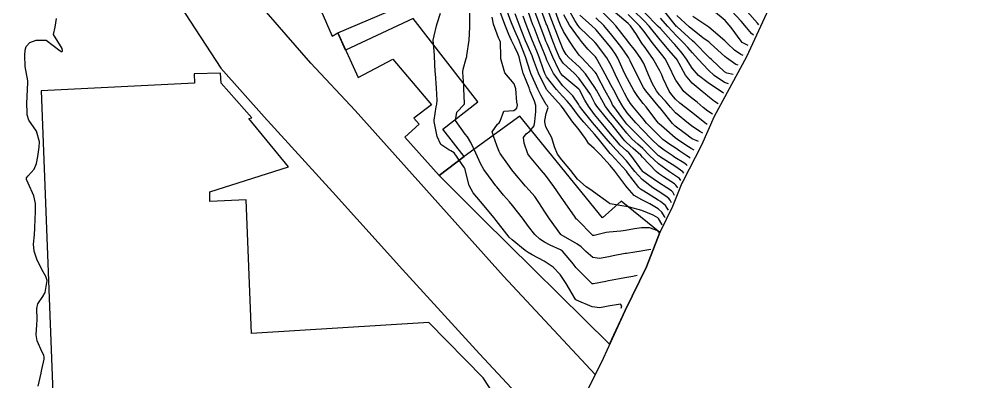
# Model space of a CAD drawing. Header units: metres. Extents: x 318500 to 325275, y 7408834 to 7428799.
# Drawn here: x 323234.7 to 323353.9, y 7418382.2 to 7418427.2 of the extents above; entities that cross this region are included whole.
import ezdxf

# ---------------------------------------------------------------- set-up
doc = ezdxf.new("R2010")
doc.units = ezdxf.units.M
doc.header["$MEASUREMENT"] = 0
for name, color, linetype in [('Area', 45, 'Continuous'), ('Curvas de Nivel 1m', 11, 'Continuous'), ('Curvas de Nivel 5m', 15, 'Continuous'), ('Edificações', 30, 'Continuous'), ('Vias Primárias', 230, 'Continuous')]:
    doc.layers.add(name, color=color, linetype=linetype)

msp = doc.modelspace()

# ---------------------------------------------------------------- linework, layer by layer
at = {"layer": 'Area'}
msp.add_lwpolyline([(323355.05, 7418486.83), (323353.19, 7418483.31), (323352.14, 7418481.65), (323351.95, 7418481.25), (323350.18, 7418477.66), (323345.62, 7418467.14), (323342.88, 7418461.73), (323341.71, 7418459.43), (323340.06, 7418456.8), (323332.82, 7418440.5), (323331.12, 7418436.32), (323328.4, 7418430.6), (323324.67, 7418422.49), (323320.66, 7418415.13), (323319.11, 7418411.57), (323316.8, 7418407.06), (323316.68, 7418406.86), (323315.52, 7418403.96), (323313.95, 7418400.75), (323312.32, 7418396.5), (323309.66, 7418391.07), (323306.92, 7418385.12), (323301.18, 7418373.44)], dxfattribs=at)
at = {"layer": 'Curvas de Nivel 1m', "flags": 128}
for points, elevation in [([(323309.17, 7418391.35), (323309.24, 7418391.67), (323309.09, 7418391.85), (323307.57, 7418391.6), (323306.51, 7418391.42), (323305.57, 7418391.53), (323303.65, 7418392.34), (323303.58, 7418392.38), (323303.55, 7418392.41), (323303.49, 7418392.5), (323302.34, 7418394.42), (323301.62, 7418395.54), (323300.75, 7418396.44), (323299.64, 7418397.18), (323298.16, 7418397.98), (323297.66, 7418398.24), (323297.3, 7418398.49), (323295.67, 7418399.83), (323295.32, 7418400.16), (323295.03, 7418400.52), (323293.71, 7418402.24), (323293.45, 7418402.54), (323291.74, 7418404.57), (323290.85, 7418405.67), (323290.34, 7418406.58), (323289.86, 7418408.52), (323289.84, 7418408.59), (323289.79, 7418408.74), (323288.51, 7418410.61), (323288.08, 7418410.87), (323287.82, 7418410.97), (323286.86, 7418411.66), (323286.4, 7418412.64), (323286.03, 7418414.48), (323286.02, 7418414.65), (323286.25, 7418416.29), (323286.33, 7418416.64), (323286.38, 7418417.12), (323286.29, 7418418.64), (323286.17, 7418420.42), (323286.16, 7418420.65), (323286.05, 7418422.57), (323286.05, 7418422.65), (323286.06, 7418422.73), (323285.99, 7418423.65), (323285.91, 7418424.56), (323285.91, 7418424.65), (323285.92, 7418424.73), (323286.01, 7418425.11), (323286.31, 7418426.36), (323286.39, 7418426.64), (323286.79, 7418427.9)], 726), ([(323311.16, 7418395.4), (323310.59, 7418395.3), (323309.61, 7418395.11), (323308.96, 7418394.99), (323307.61, 7418394.74), (323307.28, 7418394.68), (323305.74, 7418394.38), (323305.6, 7418394.36), (323305.58, 7418394.36), (323305.56, 7418394.38), (323303.63, 7418396.32), (323303.55, 7418396.41), (323303.25, 7418396.8), (323301.92, 7418398.43), (323301.66, 7418398.6), (323300.38, 7418399.16), (323299.67, 7418399.54), (323299.11, 7418399.91), (323298.47, 7418400.48), (323297.69, 7418401.47), (323296.96, 7418402.5), (323295.73, 7418404.08), (323295.34, 7418404.52), (323294.58, 7418405.36), (323293.76, 7418406.4), (323293.7, 7418406.48), (323293.66, 7418406.54), (323293.34, 7418406.97), (323292.17, 7418408.56), (323291.8, 7418409.21), (323291.16, 7418410.58), (323290.54, 7418411.87), (323290.16, 7418412.59), (323289.85, 7418412.94), (323288.64, 7418414.61), (323288.83, 7418415.66), (323289.74, 7418416.6), (323289.79, 7418416.71), (323289.68, 7418418.6), (323289.67, 7418418.86), (323289.57, 7418420.6), (323289.6, 7418420.96), (323289.98, 7418422.3), (323290.05, 7418422.53), (323290.06, 7418422.6), (323290.08, 7418422.69), (323290.36, 7418424.59), (323290.44, 7418426.18), (323290.42, 7418426.59), (323290.44, 7418428.21)], 727), ([(323313.86, 7418400.72), (323313.85, 7418400.75), (323313.69, 7418400.95), (323312.66, 7418401.32), (323311.7, 7418401.33), (323310.82, 7418401.19), (323309.69, 7418401), (323309.12, 7418400.91), (323307.69, 7418400.76), (323307.32, 7418400.72), (323305.81, 7418400.38), (323305.68, 7418400.36), (323305.66, 7418400.36), (323305.65, 7418400.38), (323303.71, 7418402.33), (323303.65, 7418402.41), (323303.47, 7418402.65), (323302.24, 7418404.42), (323301.75, 7418405.13), (323301.22, 7418405.91), (323300.85, 7418406.44), (323299.78, 7418407.85), (323299.27, 7418408.47), (323297.82, 7418410.19), (323297.63, 7418410.49), (323297.14, 7418411.8), (323297.08, 7418412.5), (323297.39, 7418412.95), (323297.85, 7418413.31), (323298.38, 7418413.97), (323298.48, 7418414.48), (323298.62, 7418415.75), (323298.62, 7418416.48), (323298.45, 7418417.02), (323297.92, 7418418.24), (323297.84, 7418418.41), (323297.82, 7418418.49), (323297.76, 7418418.66), (323297.02, 7418420.5), (323296.72, 7418421.76), (323296.52, 7418422.51), (323296.37, 7418422.9), (323295.99, 7418423.72), (323295.58, 7418424.52), (323295.26, 7418425.27), (323294.77, 7418426.53), (323294.06, 7418428.42)], 729), ([(323314.63, 7418402.57), (323314.54, 7418402.74), (323314.21, 7418403.24), (323313.73, 7418403.65), (323312.73, 7418404.29), (323311.74, 7418404.79), (323310.76, 7418405.32), (323309.89, 7418406.33), (323309.76, 7418406.52), (323308.39, 7418408.35), (323307.8, 7418409.04), (323306.59, 7418410.37), (323305.83, 7418411.13), (323305.18, 7418411.74), (323304.75, 7418412.4), (323303.86, 7418413.62), (323303.19, 7418414.42), (323301.9, 7418416.23), (323301.73, 7418416.44), (323299.92, 7418418.46), (323298.93, 7418420.48), (323298.31, 7418422.15), (323298.2, 7418422.49), (323298.14, 7418422.64), (323297.99, 7418423), (323297.54, 7418424.04), (323297.34, 7418424.5), (323296.88, 7418425.64), (323296.55, 7418426.51), (323296.05, 7418427.85)], 731), ([(323315.4, 7418404.41), (323315.23, 7418404.73), (323315.08, 7418404.93), (323314.71, 7418405.22), (323313.76, 7418405.84), (323313.07, 7418406.29), (323311.77, 7418407.3), (323310.84, 7418408.31), (323309.81, 7418409.63), (323309.17, 7418410.34), (323308.49, 7418411.01), (323307.83, 7418411.75), (323307.32, 7418412.37), (323305.87, 7418414.06), (323305.6, 7418414.38), (323304.47, 7418415.82), (323304.02, 7418416.41), (323303.98, 7418416.48), (323303.9, 7418416.62), (323303.18, 7418417.69), (323302.45, 7418418.43), (323301.93, 7418418.93), (323300.8, 7418420.45), (323299.97, 7418422.09), (323299.83, 7418422.46), (323299.31, 7418423.78), (323299.03, 7418424.47), (323298.38, 7418426.13), (323298.25, 7418426.49), (323298.04, 7418427.05), (323297.51, 7418428.5)], 733), ([(323315.78, 7418405.33), (323315.57, 7418405.72), (323315.52, 7418405.79), (323315.39, 7418405.89), (323314.81, 7418406.26), (323313.77, 7418406.95), (323311.81, 7418408.3), (323311.79, 7418408.32), (323310.38, 7418410.32), (323310.11, 7418410.61), (323309.83, 7418410.86), (323309.06, 7418411.57), (323308.37, 7418412.35), (323307.85, 7418412.98), (323306.69, 7418414.37), (323305.88, 7418415.35), (323305.12, 7418416.39), (323304.66, 7418417.15), (323303.99, 7418418.41), (323303.92, 7418418.5), (323303.44, 7418418.9), (323301.95, 7418420.15), (323301.71, 7418420.44), (323301.42, 7418420.98), (323300.72, 7418422.45), (323300, 7418424.12), (323299.9, 7418424.36), (323299.86, 7418424.46), (323299.77, 7418424.7), (323299.1, 7418426.47), (323298.54, 7418427.99)], 734), ([(323316.55, 7418407.18), (323316.37, 7418407.42), (323315.78, 7418407.86), (323315.15, 7418408.26), (323313.8, 7418409.25), (323312.69, 7418410.29), (323311.83, 7418411.14), (323311.22, 7418411.7), (323310.54, 7418412.32), (323309.85, 7418413.04), (323308.78, 7418414.35), (323307.89, 7418415.47), (323307.24, 7418416.37), (323306.31, 7418417.99), (323306.1, 7418418.38), (323305.92, 7418418.69), (323304.75, 7418420.4), (323303.96, 7418421.26), (323302.69, 7418422.43), (323302.35, 7418422.8), (323301.99, 7418423.43), (323301.56, 7418424.44), (323301.28, 7418425.18), (323300.8, 7418426.45), (323300.06, 7418428.41)], 736), ([(323316.94, 7418408.1), (323316.81, 7418408.26), (323316.23, 7418408.68), (323315.8, 7418408.95), (323314.02, 7418410.08), (323313.82, 7418410.22), (323313.74, 7418410.28), (323311.84, 7418412.19), (323311.78, 7418412.25), (323311.72, 7418412.3), (323309.87, 7418414.17), (323309.73, 7418414.33), (323309.23, 7418414.98), (323308.24, 7418416.35), (323308.11, 7418416.57), (323307.91, 7418416.95), (323307.15, 7418418.37), (323306.28, 7418420.04), (323306.1, 7418420.38), (323305.95, 7418420.6), (323304.26, 7418422.41), (323304.12, 7418422.55), (323303.98, 7418422.73), (323303.27, 7418423.7), (323302.75, 7418424.43), (323302.02, 7418425.63), (323301.66, 7418426.44), (323301.42, 7418427.06), (323300.9, 7418428.45)], 737), ([(323317.32, 7418409.02), (323317.25, 7418409.11), (323316.92, 7418409.35), (323315.82, 7418410.04), (323315.48, 7418410.26), (323314.49, 7418410.94), (323313.83, 7418411.45), (323312.94, 7418412.29), (323311.86, 7418413.4), (323310.98, 7418414.31), (323309.89, 7418415.58), (323309.36, 7418416.34), (323308.84, 7418417.27), (323308.24, 7418418.36), (323307.93, 7418418.95), (323307.2, 7418420.37), (323306.24, 7418422.11), (323306.09, 7418422.38), (323305.98, 7418422.51), (323305.06, 7418423.47), (323304.27, 7418424.41), (323304, 7418424.73), (323302.76, 7418426.43), (323302.05, 7418427.71)], 738), ([(323317.7, 7418409.94), (323317.69, 7418409.96), (323317.61, 7418410.02), (323317.29, 7418410.23), (323316.41, 7418410.83), (323315.83, 7418411.23), (323315.21, 7418411.64), (323314.34, 7418412.27), (323313.85, 7418412.7), (323312.32, 7418414.3), (323311.88, 7418414.81), (323310.64, 7418416.32), (323310.32, 7418416.74), (323309.91, 7418417.4), (323309.59, 7418418.01), (323309.42, 7418418.34), (323308.86, 7418419.42), (323308.41, 7418420.35), (323307.96, 7418421.33), (323307.38, 7418422.37), (323306, 7418424.22), (323305.92, 7418424.3), (323305.85, 7418424.38), (323304.03, 7418426.11), (323303.79, 7418426.41), (323303.43, 7418427.02), (323302.64, 7418428.43)], 739), ([(323319.28, 7418413.06), (323318.9, 7418413.26), (323317.87, 7418413.96), (323317.52, 7418414.23), (323315.89, 7418415.58), (323315.27, 7418416.26), (323314.64, 7418417.01), (323313.91, 7418417.78), (323313.52, 7418418.28), (323313.04, 7418419.18), (323312.57, 7418420.29), (323311.97, 7418421.67), (323311.62, 7418422.31), (323310.93, 7418423.26), (323310.09, 7418424.33), (323310, 7418424.45), (323308.49, 7418426.35), (323308.04, 7418426.83), (323306.53, 7418428.38)], 742), ([(323319.83, 7418414.12), (323319.8, 7418414.13), (323319.7, 7418414.2), (323317.89, 7418415.63), (323317.11, 7418416.23), (323316.43, 7418416.77), (323315.91, 7418417.26), (323315.44, 7418417.78), (323315.1, 7418418.26), (323314.37, 7418419.84), (323314.19, 7418420.28), (323313.96, 7418420.77), (323313.1, 7418422.29), (323312, 7418423.83), (323311.79, 7418424.09), (323311.64, 7418424.31), (323311.05, 7418425.27), (323310.34, 7418426.33), (323310.03, 7418426.65), (323308.42, 7418427.99)], 743), ([(323320.49, 7418415.4), (323319.89, 7418415.76), (323319.32, 7418416.21), (323318.56, 7418416.87), (323317.91, 7418417.39), (323317.44, 7418417.75), (323316.94, 7418418.23), (323315.94, 7418419.63), (323315.62, 7418420.25), (323315.31, 7418420.91), (323314.6, 7418422.27), (323314.34, 7418422.63), (323313.99, 7418423.06), (323313.01, 7418424.29), (323312.02, 7418425.63), (323311.47, 7418426.31), (323310.05, 7418427.75)], 744), ([(323321.83, 7418418), (323321.78, 7418418.03), (323321.59, 7418418.18), (323319.94, 7418419.28), (323318.73, 7418420.21), (323317.96, 7418421.1), (323317.24, 7418422.23), (323316.71, 7418422.96), (323316, 7418423.8), (323315.79, 7418424.04), (323315.6, 7418424.26), (323314.03, 7418426), (323313.76, 7418426.28), (323312.06, 7418428)], 746), ([(323323.03, 7418420.32), (323322.26, 7418420.47), (323321.96, 7418420.64), (323320.33, 7418422.19), (323320.15, 7418422.36), (323319.98, 7418422.52), (323318.29, 7418424.22), (323318, 7418424.49), (323316.06, 7418426.25), (323316.03, 7418426.28), (323314.41, 7418428.27)], 748), ([(323323.63, 7418421.46), (323323.37, 7418421.55), (323322.48, 7418422.16), (323322.19, 7418422.38), (323321.98, 7418422.55), (323321.14, 7418423.33), (323320.19, 7418424.2), (323320, 7418424.35), (323319.46, 7418424.75), (323318.02, 7418425.86), (323317.59, 7418426.23), (323316.05, 7418427.63)], 749), ([(323324.9, 7418423.93), (323324.16, 7418424.3), (323324, 7418424.44), (323322.8, 7418426.16), (323322.04, 7418426.99), (323320.58, 7418428.19)], 751), ([(323325.56, 7418425.2), (323325.29, 7418425.39), (323324.69, 7418426.13), (323324.04, 7418426.91), (323322.88, 7418428.16)], 752), ([(323326.22, 7418426.49), (323326.04, 7418426.69), (323324.75, 7418428.13)], 753), ([(323312.83, 7418398.62), (323311.83, 7418398.47), (323311.66, 7418398.44), (323310.84, 7418398.31), (323309.83, 7418398.15), (323309.66, 7418398.12), (323308.16, 7418397.84), (323307.65, 7418397.74), (323306.49, 7418397.52), (323305.65, 7418397.66), (323304.81, 7418398.39), (323304.23, 7418398.97), (323303.67, 7418399.33), (323301.74, 7418400.43), (323301.68, 7418400.47), (323300.31, 7418402.45), (323299.72, 7418403.31), (323298.96, 7418404.47), (323298.46, 7418405.19), (323297.76, 7418406), (323297.31, 7418406.49), (323295.79, 7418408.3), (323295.62, 7418408.51), (323295.13, 7418409.19), (323294.2, 7418410.53), (323294.07, 7418410.78), (323293.83, 7418411.41), (323293.53, 7418412.24), (323293.4, 7418412.55), (323293.2, 7418413.2), (323293.86, 7418414.15), (323294.07, 7418414.33), (323294.2, 7418414.54), (323294.65, 7418415.77), (323295.89, 7418415.87), (323296.25, 7418416.15), (323296.32, 7418416.51), (323296.26, 7418416.87), (323296.11, 7418418.52), (323295.93, 7418419.18), (323294.75, 7418420.53), (323294.28, 7418422.24), (323294.28, 7418422.54), (323294.23, 7418424.31), (323294.15, 7418424.54), (323294, 7418424.86), (323293.38, 7418426.55), (323293.19, 7418427.4)], 728), ([(323315.02, 7418403.49), (323314.88, 7418403.74), (323314.64, 7418404.07), (323314.03, 7418404.56), (323313.74, 7418404.74), (323312.52, 7418405.52), (323311.76, 7418405.97), (323311.55, 7418406.1), (323311.35, 7418406.31), (323309.97, 7418408.15), (323309.82, 7418408.33), (323309.79, 7418408.37), (323307.96, 7418410.36), (323307.89, 7418410.43), (323307.82, 7418410.51), (323306.32, 7418412.38), (323305.85, 7418412.93), (323304.55, 7418414.4), (323303.88, 7418415.21), (323302.97, 7418416.42), (323302.5, 7418417.03), (323301.91, 7418417.64), (323301.16, 7418418.45), (323299.94, 7418420.02), (323299.7, 7418420.46), (323299.54, 7418420.89), (323299, 7418422.47), (323298.72, 7418423.21), (323298.18, 7418424.49), (323298.01, 7418424.91), (323297.4, 7418426.5), (323297.02, 7418427.54)], 732), ([(323318.74, 7418412.01), (323317.97, 7418412.35), (323317.84, 7418412.42), (323317.12, 7418412.96), (323315.87, 7418413.93), (323315.52, 7418414.26), (323313.9, 7418416.26), (323313.88, 7418416.28), (323313.76, 7418416.42), (323312.21, 7418418.3), (323311.93, 7418418.72), (323311.11, 7418420.31), (323310.29, 7418422.01), (323310.13, 7418422.33), (323310.07, 7418422.42), (323309.98, 7418422.54), (323309.25, 7418423.6), (323308.69, 7418424.35), (323308.01, 7418425.19), (323307.01, 7418426.37), (323306.04, 7418427.35)], 741), ([(323322.44, 7418419.17), (323321.94, 7418419.34), (323320.66, 7418420.19), (323319.96, 7418420.84), (323318.69, 7418422.21), (323317.99, 7418422.99), (323317.42, 7418423.65), (323316.88, 7418424.24), (323316.01, 7418425.12), (323314.95, 7418426.27), (323314.05, 7418427.29)], 747)]:
    msp.add_lwpolyline(points, dxfattribs=dict(at, elevation=elevation))
at = {"layer": 'Curvas de Nivel 5m', "flags": 128}
for points, elevation in [([(323314.25, 7418401.64), (323314.19, 7418401.75), (323313.8, 7418402.46), (323313.71, 7418402.56), (323313.11, 7418402.9), (323311.73, 7418403.46), (323310.18, 7418403.87), (323309.73, 7418403.95), (323307.79, 7418404.31), (323307.74, 7418404.32), (323307.67, 7418404.36), (323305.75, 7418405.79), (323305.4, 7418406.02), (323304.82, 7418406.39), (323303.77, 7418407.36), (323302.93, 7418408.42), (323301.81, 7418409.76), (323301.29, 7418410.45), (323300.92, 7418411.36), (323300.59, 7418412.45), (323299.86, 7418413.83), (323299.71, 7418414.46), (323299.71, 7418414.63), (323299.89, 7418415.47), (323300.12, 7418416.24), (323300.01, 7418416.46), (323299.9, 7418416.61), (323299.21, 7418417.76), (323298.86, 7418418.48), (323297.99, 7418420.45), (323297.97, 7418420.49), (323297.95, 7418420.55), (323297.33, 7418422.5), (323296.96, 7418423.47), (323296.52, 7418424.51), (323296.02, 7418425.72), (323295.68, 7418426.52), (323295.44, 7418427.12), (323294.92, 7418428.53)], 730), ([(323316.17, 7418406.26), (323315.94, 7418406.6), (323315.77, 7418406.76), (323314.42, 7418407.63), (323313.79, 7418408.04), (323313.49, 7418408.28), (323311.82, 7418410.06), (323311.58, 7418410.3), (323310.67, 7418411.15), (323309.84, 7418411.88), (323309.61, 7418412.1), (323309.4, 7418412.34), (323307.87, 7418414.27), (323307.79, 7418414.36), (323307.34, 7418414.9), (323306.16, 7418416.38), (323305.9, 7418416.77), (323305.35, 7418417.82), (323305.01, 7418418.39), (323303.94, 7418419.86), (323303.39, 7418420.42), (323301.97, 7418421.73), (323301.52, 7418422.44), (323301.16, 7418423.28), (323300.71, 7418424.45), (323300.03, 7418426.26), (323299.95, 7418426.46), (323299.9, 7418426.59), (323299.21, 7418428.47)], 735), ([(323318.2, 7418410.96), (323317.83, 7418411.15), (323317.17, 7418411.57), (323316.14, 7418412.25), (323315.84, 7418412.47), (323314.47, 7418413.66), (323313.87, 7418414.19), (323313.79, 7418414.28), (323313.47, 7418414.69), (323312.25, 7418416.3), (323311.9, 7418416.73), (323311.21, 7418417.61), (323310.75, 7418418.32), (323309.94, 7418419.76), (323309.66, 7418420.33), (323309.42, 7418420.87), (323308.77, 7418422.35), (323308.47, 7418422.84), (323307.99, 7418423.49), (323307.3, 7418424.37), (323306.02, 7418425.88), (323305.48, 7418426.39), (323304.05, 7418427.65)], 740), ([(323321.16, 7418416.7), (323320.71, 7418416.99), (323319.91, 7418417.63), (323319.61, 7418417.89), (323319.2, 7418418.21), (323317.94, 7418419.23), (323317.13, 7418420.23), (323316.08, 7418422.14), (323316.03, 7418422.25), (323316.01, 7418422.28), (323315.98, 7418422.31), (323315.07, 7418423.35), (323314.29, 7418424.28), (323314.01, 7418424.63), (323312.64, 7418426.29), (323312.04, 7418426.93), (323310.61, 7418428.32)], 745), ([(323237, 7418381.71), (323237.36, 7418383.29), (323237.37, 7418383.36), (323237.45, 7418383.77), (323237.72, 7418385.03), (323237.75, 7418385.29), (323237.7, 7418385.52), (323237.48, 7418385.91), (323236.89, 7418387.3), (323236.75, 7418388.05), (323236.84, 7418389.3), (323236.87, 7418389.96), (323236.84, 7418391.3), (323236.97, 7418391.88), (323237.57, 7418392.82), (323237.86, 7418393.29), (323238.1, 7418394.78), (323237.96, 7418395.28), (323237.61, 7418395.87), (323236.88, 7418397.3), (323236.52, 7418398.42), (323236.43, 7418399.3), (323236.53, 7418400.44), (323236.59, 7418401.3), (323236.62, 7418402.38), (323236.67, 7418403.3), (323236.68, 7418404.34), (323236.47, 7418405.3), (323235.75, 7418406.84), (323235.57, 7418407.31), (323235.57, 7418407.5), (323235.77, 7418407.77), (323236.49, 7418408.59), (323236.79, 7418409.3), (323236.95, 7418410.14), (323237.13, 7418411.3), (323237.16, 7418411.96), (323236.79, 7418413.3), (323235.86, 7418414.67), (323235.62, 7418415.31), (323235.6, 7418417.03), (323235.62, 7418417.31), (323235.64, 7418417.57), (323235.72, 7418419.31), (323235.7, 7418419.54), (323235.4, 7418421.32), (323235.36, 7418422.71), (323235.39, 7418423.32), (323235.51, 7418423.78), (323235.98, 7418424.29), (323236.73, 7418424.56), (323237.99, 7418424.58), (323239.74, 7418423.26), (323239.86, 7418423.16), (323239.97, 7418423.17), (323240.03, 7418423.26), (323239.97, 7418423.52), (323238.88, 7418425.28), (323239.1, 7418426.19), (323239.25, 7418427.27)], 725), ([(323324.25, 7418422.66), (323323.99, 7418422.79), (323323.18, 7418423.35), (323322.31, 7418424.17), (323322, 7418424.47), (323320.03, 7418426.2), (323318.05, 7418427.5)], 750)]:
    msp.add_lwpolyline(points, dxfattribs=dict(at, elevation=elevation))
at = {"layer": 'Edificações'}
for points in [[(323262.28, 7418450.59), (323273.41, 7418425.08), (323274.09, 7418425.46), (323276.6, 7418419.94), (323280.9, 7418422.2), (323285.67, 7418416.57), (323283.52, 7418414.9), (323284.18, 7418414.17), (323282.37, 7418412.54), (323286.62, 7418407.8), (323289.74, 7418410.16), (323287.1, 7418413.55), (323291.41, 7418416.92), (323283.41, 7418427.24), (323275.05, 7418423.34), (323274.09, 7418425.46), (323285.5, 7418430.34)], [(323293.64, 7418380.33), (323292.1, 7418382.71), (323285.36, 7418389.57), (323263.41, 7418388.24), (323262.73, 7418404.78), (323258.26, 7418404.59), (323258.26, 7418405.78), (323267.98, 7418408.88), (323263.07, 7418414.86), (323263.46, 7418414.96), (323259.67, 7418419.23), (323259.55, 7418420.5), (323256.31, 7418420.38), (323256.36, 7418419.26), (323237.37, 7418418.29), (323238.84, 7418379.8)]]:
    msp.add_lwpolyline(points, dxfattribs=at)
msp.add_lwpolyline([(323307.73, 7418386.89), (323309.66, 7418391.07), (323312.32, 7418396.5), (323313.95, 7418400.75), (323309.15, 7418404.62), (323306.86, 7418402.57), (323296.64, 7418415.16), (323289.74, 7418410.16), (323286.62, 7418407.8), (323291.98, 7418402.42)], close=True, dxfattribs=at)
at = {"layer": 'Vias Primárias'}
for points in [[(323715.64, 7420145.55, 0), (323709.04, 7420132.94)], [(323831.09, 7420001.79, 0), (323833.84, 7420008.44, 0.220888)], [(322871.76, 7418055.65, 0.000002), (322880.94, 7418048.89, -0.018146)], [(323288.51, 7418346.05), (323255.75, 7418345.58), (323232.78, 7418345.23), (323232.15, 7418366.5), (323230.87, 7418404.92), (323229.42, 7418433.76), (323229.13, 7418445.22, -0.113091), (323229.36, 7418446.4, -0.157909), (323232.75, 7418450.13, -0.172523), (323239.07, 7418451.26, -0.055095), (323243.15, 7418450.12, -0.188087), (323244.69, 7418448.67), (323249.27, 7418438.86), (323254.56, 7418428.81), (323259.61, 7418421.11), (323264.98, 7418415.07), (323273.43, 7418405.79), (323282.11, 7418396.15), (323291.61, 7418385.7), (323301.82, 7418374.75)]]:
    msp.add_lwpolyline(points, format="xyb", dxfattribs=at)
msp.add_lwpolyline([(323305.94, 7418383.14), (323294.61, 7418395.31), (323276.22, 7418415.86), (323270.74, 7418421.72), (323267.7, 7418425.24), (323264.14, 7418429.3), (323260.96, 7418434.92), (323257.17, 7418442.58), (323251.32, 7418454.99), (323246.35, 7418464.36), (323235.24, 7418487.1), (323231.96, 7418494.74), (323230.64, 7418498.19), (323229.07, 7418504.47), (323227.75, 7418510.66), (323227.46, 7418520.83), (323226.82, 7418538.03), (323226.28, 7418553.24), (323226.03, 7418558.15), (323226.42, 7418566.86), (323227.6, 7418574.57), (323228.78, 7418580.65), (323229.95, 7418584.52), (323232.74, 7418591.22)], dxfattribs=at)

doc.saveas('drawing.dxf')
